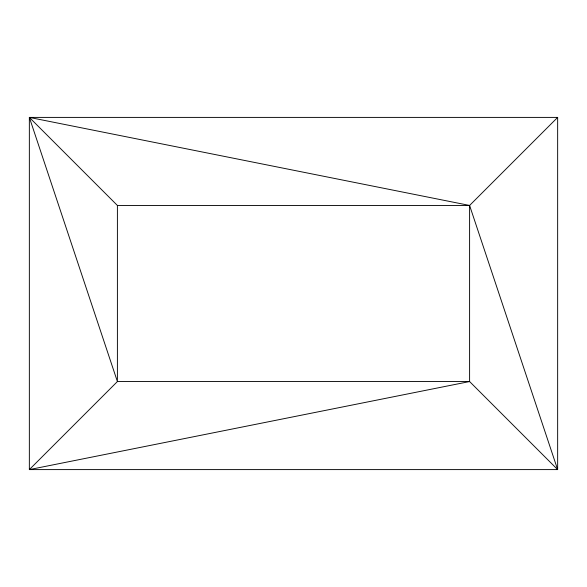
<?xml version="1.0" encoding="UTF-8"?>
<svg xmlns="http://www.w3.org/2000/svg" width="587" height="587" viewBox="0 0 587 587"><rect width="100%" height="100%" fill="white"/><g stroke="black" fill="none" stroke-linecap="round" stroke-linejoin="round"><path stroke-width="0.88" d="M469.6 205.45L469.6 381.55L29.35 469.6L117.4 381.55L469.6 381.55L557.65 469.6L469.6 205.45L29.35 117.4L117.4 205.45L469.6 205.45L557.65 117.4L557.65 469.6L29.35 469.6L29.35 117.4L557.65 117.4M29.35 117.4L117.4 381.55L117.4 205.45"/></g></svg>
